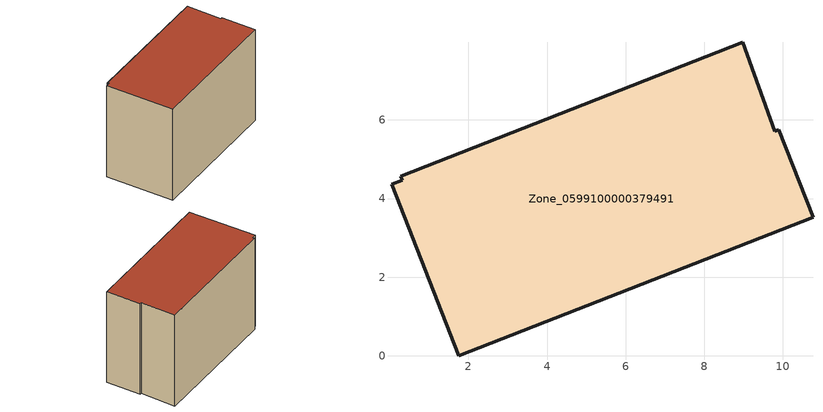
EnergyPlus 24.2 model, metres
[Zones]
Zone_0599100000379491
 floor ground (C_G): 9.89,5.76 10.77,3.53 1.75,0 0.04,4.36 0.32,4.46 0.28,4.57 8.98,7.98 9.79,5.72 z0
 wall outside (C_F): 10.77,3.53 9.89,5.76 9.79,5.72 8.98,7.98 0.28,4.57 0.32,4.46 0.04,4.36 1.75,0 10.77,3.53 z0:6.76
 roof outside (C_R): 9.79,5.72 8.98,7.98 0.28,4.57 0.32,4.46 0.04,4.36 1.75,0 10.77,3.53 9.89,5.76 z6.76
[BUILDING]
Pand.0599100000379491: North Axis=0; Terrain=City; Loads Convergence Tolerance Value=0.04; Temperature Convergence Tolerance Value=0.4; Solar Distribution=FullExterior; Maximum Number of Warmup Days=25; Minimum Number of Warmup Days=1
[Site:Location]
Rotterdam.The.Hague.AP_ZH_NLD Design_Conditions: Latitude=51.96; Longitude=4.45; Time Zone=1; Elevation=-4.5
[SITE:GROUNDTEMPERATURE:BUILDINGSURFACE]
18, 18, 18, 18, 18, 18, 18, 18, 18, 18, 18, 18
[MATERIAL] Thermal Absorptance=0.9; Solar Absorptance=0.7; Visible Absorptance=0.7
Name | Roughness | Thickness | Conductivity | Density | Specific Heat
G.TI.1992-2005 | MediumSmooth | 0.15 | 0.06 | 540 | 1210
F.TI.1992-2005 | Rough | 0.3 | 0.12 | 1920 | 840
R.TI.1992-2005 | MediumRough | 0.2 | 0.08 | 1500 | 1000
[CONSTRUCTION]
C_G: G.TI.1992-2005
C_F: F.TI.1992-2005
C_R: R.TI.1992-2005
[ZONE]
Zone_0599100000379491: Type=1; Multiplier=1; Ceiling Height=Autocalculate; Volume=Autocalculate; Floor Area=autocalculate; Part of Total Floor Area=Yes
[ZONEINFILTRATION:DESIGNFLOWRATE]
Infil_Zone_0599100000379491: Zone or ZoneList or Space or SpaceList=Zone_0599100000379491; Schedule=AlwaysOn; Design Flow Rate Calculation Method=Flow/Area; Flow Rate per Floor Area=0.0015; Constant Term Coefficient=1; Temperature Term Coefficient=0; Velocity Term Coefficient=0; Velocity Squared Term Coefficient=0
[HVACTEMPLATE:ZONE:IDEALLOADSAIRSYSTEM]
Zone_0599100000379491: Maximum Heating Supply Air Temperature=50; Minimum Cooling Supply Air Temperature=13; Maximum Heating Supply Air Humidity Ratio=0.0156; Minimum Cooling Supply Air Humidity Ratio=0.0077; Heating Limit=NoLimit; Cooling Limit=NoLimit; Dehumidification Control Type=ConstantSensibleHeatRatio; Cooling Sensible Heat Ratio=0.7; Dehumidification Setpoint=60; Humidification Control Type=None; Humidification Setpoint=30; Outdoor Air Method=None; Outdoor Air Flow Rate per Person=0.00944; Outdoor Air Flow Rate per Zone Floor Area=0; Outdoor Air Flow Rate per Zone=0; Demand Controlled Ventilation Type=None; Outdoor Air Economizer Type=NoEconomizer; Heat Recovery Type=None; Sensible Heat Recovery Effectiveness=0.7; Latent Heat Recovery Effectiveness=0.65
[ZONECONTROL:THERMOSTAT]
ThermostatControl_Zone_0599100000379491: Zone or ZoneList=Zone_0599100000379491; Control Type Schedule=DualSetpointControlType; Control 1=Thermostat_Zone_0599100000379491; Temperature Difference Between Cutout And Setpoint=0
[THERMOSTATSETPOINT:DUALSETPOINT]
Thermostat_Zone_0599100000379491: Heating Setpoint Temperature Schedule=HeatingSetpoint_Zone_0599100000379491; Cooling Setpoint Temperature Schedule=CoolingSetpoint_Zone_0599100000379491
[SCHEDULE:COMPACT]
HeatingSetpoint_Zone_0599100000379491: Through: 12/31, For: AllDays, Until: 24:00, 21
CoolingSetpoint_Zone_0599100000379491: Through: 12/31, For: AllDays, Until: 24:00, 24
DualSetpointControlType: Through: 12/31, For: AllDays, Until: 24:00, 4
AlwaysOn: Through: 12/31, For: AllDays, Until: 24:00, 1
